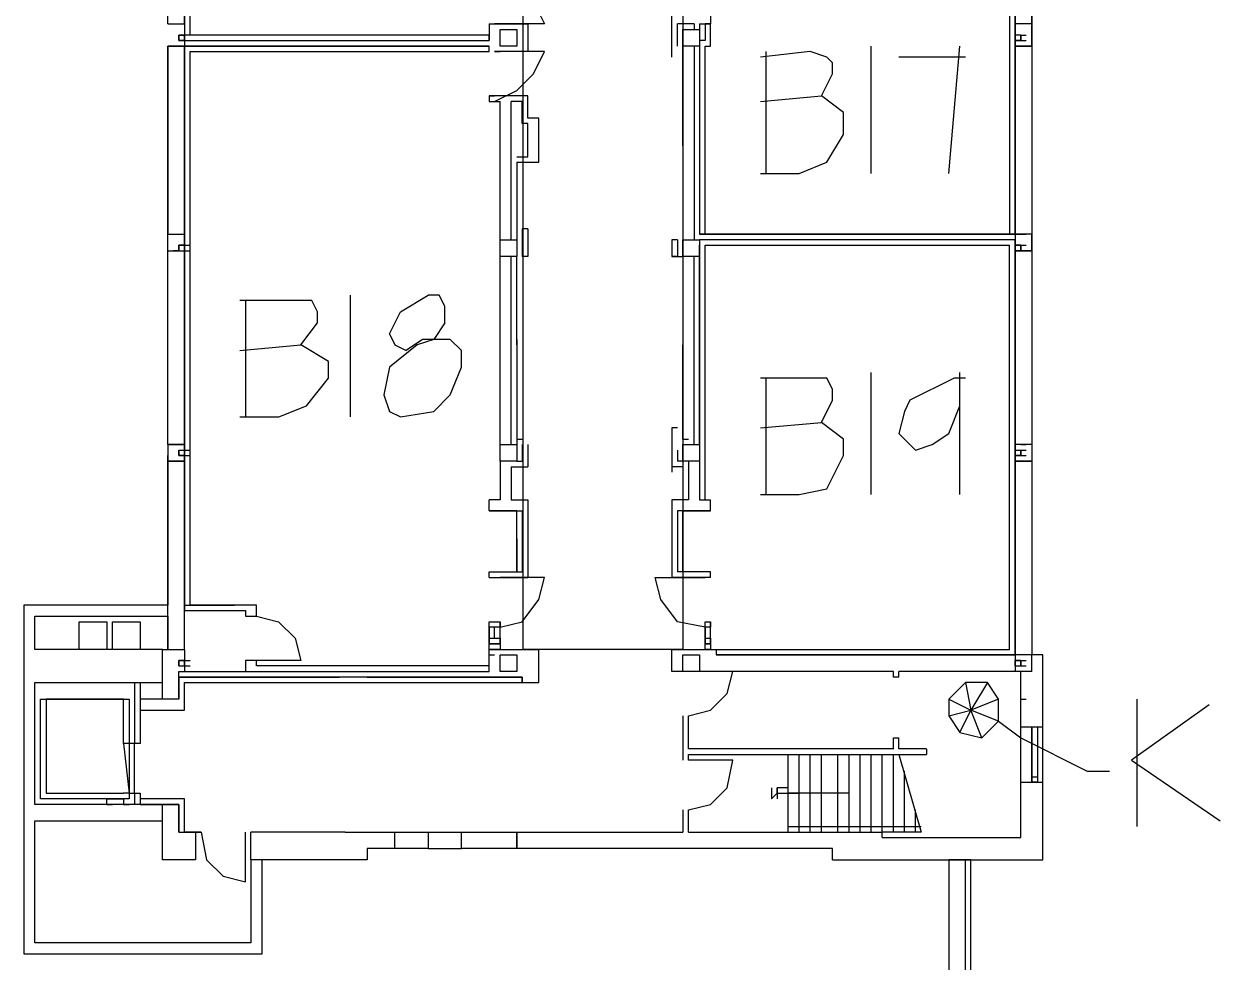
# Model space of a CAD drawing. Extents: x 0 to 97.8, y 0 to 68.3.
# Drawn here: x 78.77 to 92.49, y 23.5 to 34.26 of the extents above; entities that cross this region are included whole.
import ezdxf

# ---------------------------------------------------------------- set-up
doc = ezdxf.new("R2010")
doc.units = 0

msp = doc.modelspace()

# ---------------------------------------------------------------- linework, layer by layer
at = {"layer": 'Layer 1'}
for p, q in [((90.138375, 42.132383), (90.138375, 27.019376)), ((90.328689, 42.132436), (90.328689, 27.019455)), ((80.613387, 40.481359), (80.613387, 34.06784)), ((80.676622, 34.131367), (80.676622, 40.417832)), ((84.497253, 27.083034), (84.497253, 40.417753)), ((86.328168, 40.417753), (86.328168, 27.083034)), ((80.422702, 34.258446), (80.422702, 36.417179)), ((80.613466, 34.258446), (80.613466, 36.417179)), ((90.328795, 34.004499), (90.328795, 36.417205)), ((90.074822, 36.226785), (90.074822, 31.84529)), ((90.138322, 31.84529), (90.138322, 36.290285)), ((86.201327, 33.877367), (86.201327, 35.464865)), ((84.614014, 34.512419), (84.740749, 34.258419)), ((86.645826, 34.38534), (86.645826, 34.25834)), ((80.422702, 34.258472), (80.422702, 34.258472)), ((80.422702, 34.258472), (80.422702, 34.258472)), ((80.422702, 34.258472), (80.613466, 34.258472)), ((80.486254, 34.258499), (80.549754, 34.258499)), ((80.613466, 34.258393), (80.613466, 34.004393)), ((84.105644, 34.258393), (84.105644, 34.067629)), ((84.10567, 34.258472), (84.550435, 34.258472)), ((84.10567, 34.258472), (84.550435, 34.258472)), ((84.740749, 34.258419), (84.16925, 34.258419)), ((84.232935, 34.194999), (84.423435, 34.194999)), ((84.232935, 34.004499), (84.232935, 34.194999)), ((84.423435, 34.194999), (84.423435, 34.004499)), ((84.550355, 34.258472), (84.550355, 33.940973)), ((86.455406, 34.258446), (86.264641, 34.258446)), ((86.264721, 34.00442), (86.264721, 34.258419)), ((86.328168, 34.194999), (86.518667, 34.194999)), ((86.328168, 34.004499), (86.328168, 34.194999)), ((86.455459, 34.258446), (86.455459, 34.194919)), ((86.518667, 34.194999), (86.518667, 34.004499)), ((86.518694, 34.258472), (86.518694, 31.845449)), ((86.518826, 34.258366), (86.645826, 34.258366)), ((86.645826, 34.258472), (86.582326, 34.258472)), ((86.582326, 34.258472), (86.582326, 34.067708)), ((86.645826, 34.004499), (86.645826, 34.258499)), ((90.328795, 34.258499), (90.138295, 34.258499)), ((90.138454, 34.004499), (90.138454, 34.258499)), ((90.328795, 34.004499), (90.328795, 34.258499)), ((80.549834, 34.131367), (80.613334, 34.131367)), ((80.549834, 34.131367), (80.613334, 34.131367)), ((80.549834, 34.067787), (80.549834, 34.131287)), ((80.549834, 34.131287), (80.549834, 34.067787)), ((80.549834, 34.067787), (80.549834, 34.131287)), ((80.549834, 34.06784), (80.613334, 34.06784)), ((80.549834, 34.067787), (80.613334, 34.067787)), ((80.613334, 34.067787), (80.549834, 34.067787)), ((80.549834, 34.067787), (80.549834, 34.067787)), ((80.549834, 34.067787), (80.613334, 34.067787)), ((80.549834, 34.067787), (80.613334, 34.067787)), ((80.549887, 34.131287), (80.613387, 34.131287)), ((80.613387, 34.067787), (80.549887, 34.067787)), ((80.613334, 34.067787), (80.613334, 34.131287)), ((80.613334, 34.131287), (80.613334, 34.067787)), ((80.613334, 34.06784), (80.676569, 34.06784)), ((80.613387, 34.131367), (80.613387, 34.06784)), ((80.613387, 34.131367), (80.676622, 34.131367)), ((80.613387, 34.067787), (80.676622, 34.067787)), ((80.613387, 34.067787), (84.105618, 34.067787)), ((80.613413, 34.067708), (84.105644, 34.067708)), ((84.105618, 34.131287), (80.676622, 34.131287)), ((84.105618, 34.067787), (84.105618, 34.131287)), ((86.582273, 34.067787), (86.518773, 34.067787)), ((86.518826, 34.067787), (86.518826, 31.84529)), ((90.138375, 34.131367), (90.138375, 34.06784)), ((90.138375, 34.131367), (90.20161, 34.131367)), ((90.138375, 34.06784), (90.20161, 34.06784)), ((90.138375, 34.067787), (90.20161, 34.067787)), ((90.138375, 34.067787), (90.20161, 34.067787)), ((90.138375, 34.067787), (90.20161, 34.067787)), ((90.138454, 34.067787), (90.138454, 34.131287)), ((90.138454, 34.131287), (90.138454, 34.067787)), ((90.201689, 34.067787), (90.138454, 34.067787)), ((90.138454, 34.067787), (90.201689, 34.067787)), ((90.138454, 34.067787), (90.201689, 34.067787)), ((90.20161, 34.131287), (90.26511, 34.131287)), ((90.20161, 34.131287), (90.26511, 34.131287)), ((90.20161, 34.067787), (90.26511, 34.067787)), ((90.201689, 34.067787), (90.201689, 34.131287)), ((90.201689, 34.131287), (90.201689, 34.067787)), ((90.201689, 34.131287), (90.265189, 34.131287)), ((90.201689, 34.067787), (90.201689, 34.131287)), ((90.201689, 34.067787), (90.201689, 34.067787)), ((90.201689, 34.067787), (90.265189, 34.067787)), ((90.201689, 34.067787), (90.265189, 34.067787)), ((90.201689, 34.067787), (90.265189, 34.067787)), ((80.613387, 34.00442), (80.422622, 34.00442)), ((80.422702, 34.004499), (80.422702, 31.845502)), ((80.422702, 34.004473), (80.613466, 34.004473)), ((80.422702, 31.845449), (80.422702, 34.004446)), ((80.549754, 34.004499), (80.486254, 34.004499)), ((80.613387, 34.004499), (80.676622, 34.004499)), ((80.613387, 31.845449), (80.613387, 34.00442)), ((80.613413, 34.004473), (84.105644, 34.004473)), ((80.613466, 31.845449), (80.613466, 34.004446)), ((84.105697, 34.00442), (80.613466, 34.00442)), ((80.613466, 34.00442), (80.613466, 31.845422)), ((80.676622, 31.845449), (80.676622, 33.940946)), ((80.676701, 33.94092), (84.105697, 33.94092)), ((84.105644, 33.94092), (84.105644, 34.00442)), ((84.105697, 33.94092), (84.105697, 34.00442)), ((84.169144, 33.94092), (84.232908, 33.94092)), ((84.740749, 33.940893), (84.16925, 33.940893)), ((84.550355, 33.940973), (84.169356, 33.940973)), ((84.423435, 34.004499), (84.232935, 34.004499)), ((84.614014, 33.686894), (84.740749, 33.940893)), ((86.518667, 34.004499), (86.328168, 34.004499)), ((86.328326, 32.861289), (86.328326, 34.004552)), ((86.328326, 32.861368), (86.328326, 34.00434)), ((86.455459, 34.004446), (86.455459, 31.781949)), ((86.582273, 34.004552), (86.645773, 34.004552)), ((86.582326, 31.84529), (86.582326, 34.004552)), ((87.788878, 33.940867), (87.217378, 33.877367)), ((87.280666, 33.940893), (87.280666, 32.543895)), ((87.979377, 33.877367), (87.788878, 33.940867)), ((88.48743, 32.543895), (88.48743, 34.004393)), ((89.376428, 32.543895), (89.503164, 34.004393)), ((90.328795, 34.004499), (90.138295, 34.004499)), ((90.138427, 34.004526), (90.328927, 34.004526)), ((90.138427, 31.845528), (90.138427, 34.004526)), ((90.138454, 34.004446), (90.138454, 31.845449)), ((90.26511, 34.004526), (90.20161, 34.004526)), ((90.328689, 34.004446), (90.328689, 31.845449)), ((90.328927, 34.004526), (90.328927, 31.845528)), ((88.042877, 33.813867), (87.979377, 33.877367)), ((88.042877, 33.686841), (88.042877, 33.813867)), ((89.566928, 33.877393), (88.804929, 33.877393)), ((84.423249, 33.496394), (84.614014, 33.686894)), ((87.915877, 33.432868), (88.042877, 33.686841)), ((84.16925, 33.369394), (84.423249, 33.496394)), ((84.550408, 33.43292), (84.105644, 33.43292)), ((84.10567, 33.432947), (84.10567, 33.36942)), ((84.10567, 33.432947), (84.16917, 33.432947)), ((84.10567, 33.36942), (84.23267, 33.36942)), ((84.16925, 33.432947), (84.10575, 33.432947)), ((84.232697, 31.781975), (84.232697, 33.369473)), ((84.486908, 33.36942), (84.359908, 33.36942)), ((84.359961, 31.781922), (84.359961, 33.36942)), ((84.486829, 33.115447), (84.486829, 33.369447)), ((84.550408, 33.178921), (84.550408, 33.43292)), ((87.217431, 33.369394), (87.915666, 33.432894)), ((88.169877, 33.242341), (87.915877, 33.432868)), ((88.169877, 32.988368), (88.169877, 33.242341)), ((84.550223, 33.115474), (84.486723, 33.115474)), ((84.677223, 33.178974), (84.550223, 33.178974)), ((84.550223, 32.73421), (84.550223, 33.115474)), ((84.677223, 32.670974), (84.677223, 33.178974)), ((86.328194, 32.924921), (86.328194, 31.781922)), ((86.328274, 32.924921), (86.328274, 31.781922)), ((87.979377, 32.670868), (88.169877, 32.988368)), ((84.423197, 32.670974), (84.423197, 31.781975)), ((84.423223, 32.73421), (84.550223, 32.73421)), ((84.423223, 32.670974), (84.677223, 32.670974)), ((87.661878, 32.543869), (87.979377, 32.670868)), ((87.217378, 32.543869), (87.661878, 32.543869)), ((80.422702, 31.845502), (80.613466, 31.845502)), ((80.422702, 31.654764), (80.422702, 31.845502)), ((80.422702, 31.845475), (80.613466, 31.845475)), ((80.486254, 31.845502), (80.549754, 31.845502)), ((80.613387, 31.654764), (80.613387, 31.845502)), ((80.613387, 31.845449), (80.613387, 31.654685)), ((80.676701, 29.432425), (80.676701, 31.845422)), ((84.550355, 31.909002), (84.486855, 31.909002)), ((84.486882, 31.908896), (84.486882, 31.591396)), ((84.550355, 31.908975), (84.550355, 31.591476)), ((90.138348, 31.845502), (86.518588, 31.845502)), ((86.518615, 31.84537), (90.138375, 31.84537)), ((90.074875, 31.84537), (86.582379, 31.84537)), ((90.328795, 31.845502), (90.138295, 31.845502)), ((90.138295, 31.845422), (90.138295, 31.654658)), ((90.138375, 31.845449), (90.20161, 31.845449)), ((90.328927, 31.845528), (90.138427, 31.845528)), ((90.201742, 31.845502), (90.265242, 31.845502)), ((90.328795, 31.654764), (90.328795, 31.845502)), ((80.549834, 31.71829), (80.613334, 31.71829)), ((80.549834, 31.71829), (80.549834, 31.65479)), ((80.549834, 31.654764), (80.549834, 31.718264)), ((80.549834, 31.718264), (80.613334, 31.718264)), ((80.613334, 31.718264), (80.549834, 31.718264)), ((80.549834, 31.718264), (80.549834, 31.654764)), ((80.549887, 31.718317), (80.613387, 31.718317)), ((80.549887, 31.718264), (80.613387, 31.718264)), ((80.613334, 31.718264), (80.613334, 31.654764)), ((80.613334, 31.654764), (80.613334, 31.718264)), ((80.613387, 31.718317), (80.676622, 31.718317)), ((80.613387, 31.71829), (80.613387, 31.65479)), ((80.613387, 31.71829), (80.676622, 31.71829)), ((84.232935, 31.782002), (84.423435, 31.782002)), ((84.232935, 31.591502), (84.232935, 31.782002)), ((84.423435, 31.782002), (84.423435, 31.591502)), ((86.264853, 31.782002), (86.201353, 31.782002)), ((86.264588, 31.781896), (86.201353, 31.781896)), ((86.201485, 31.781896), (86.201485, 31.591396)), ((86.264721, 31.781896), (86.264721, 31.591396)), ((86.328168, 31.782002), (86.518667, 31.782002)), ((86.328168, 31.591502), (86.328168, 31.782002)), ((90.138348, 31.782002), (86.518588, 31.782002)), ((90.138375, 31.781896), (86.518615, 31.781896)), ((86.518615, 31.781896), (86.518615, 28.7974)), ((86.518667, 31.782002), (86.518667, 31.591502)), ((86.51872, 29.432373), (86.51872, 31.71837)), ((86.582379, 31.71837), (90.074875, 31.71837)), ((86.582379, 28.7974), (86.582379, 31.71837)), ((90.074901, 27.082955), (90.074901, 31.718423)), ((90.138375, 27.019402), (90.138375, 31.781896)), ((90.138375, 31.71829), (90.138375, 31.65479)), ((90.138375, 31.71829), (90.20161, 31.71829)), ((90.201689, 31.718317), (90.138454, 31.718317)), ((90.201689, 31.718264), (90.138454, 31.718264)), ((90.138454, 31.718264), (90.138454, 31.654764)), ((90.138454, 31.654764), (90.138454, 31.718264)), ((90.138454, 31.718264), (90.201689, 31.718264)), ((90.20161, 31.718264), (90.26511, 31.718264)), ((90.201689, 31.718317), (90.265189, 31.718317)), ((90.201689, 31.71829), (90.265189, 31.71829)), ((90.201689, 31.71829), (90.201689, 31.65479)), ((90.201689, 31.654764), (90.201689, 31.718264)), ((90.201689, 31.718264), (90.201689, 31.654764)), ((80.422675, 31.654764), (80.613439, 31.654764)), ((80.422675, 29.432531), (80.422675, 31.654764)), ((80.422702, 31.654711), (80.613466, 31.654711)), ((80.422702, 29.432452), (80.422702, 31.654685)), ((80.549754, 31.654764), (80.486254, 31.654764)), ((80.549834, 31.654764), (80.549834, 31.654764)), ((80.549834, 31.654764), (80.613334, 31.654764)), ((80.613387, 31.65479), (80.676622, 31.65479)), ((80.613387, 31.65479), (80.676622, 31.65479)), ((80.613387, 31.654764), (80.676622, 31.654764)), ((80.613387, 31.654764), (80.676622, 31.654764)), ((80.613387, 31.654737), (80.613387, 29.432505)), ((80.613439, 31.654764), (80.613439, 29.432531)), ((80.613466, 29.432452), (80.613466, 31.654685)), ((84.232882, 29.432399), (84.232882, 31.654632)), ((84.423435, 31.591502), (84.232935, 31.591502)), ((84.359882, 29.432399), (84.359882, 31.591396)), ((84.423276, 30.575424), (84.423276, 31.591423)), ((84.550355, 31.591476), (84.486855, 31.591476)), ((86.264853, 31.591502), (86.201353, 31.591502)), ((86.201406, 31.591449), (86.328141, 31.591449)), ((86.201406, 31.591449), (86.328141, 31.591449)), ((86.328141, 31.591449), (86.328141, 30.511924)), ((86.328141, 31.591449), (86.328141, 30.511924)), ((86.518667, 31.591502), (86.328168, 31.591502)), ((86.455485, 29.432399), (86.455485, 31.591396)), ((90.328795, 31.654737), (90.138295, 31.654737)), ((90.138375, 31.654764), (90.20161, 31.654764)), ((90.138375, 31.654764), (90.20161, 31.654764)), ((90.138427, 31.654764), (90.328927, 31.654764)), ((90.138427, 29.432531), (90.138427, 31.654764)), ((90.138454, 31.65479), (90.201689, 31.65479)), ((90.138454, 31.65479), (90.201689, 31.65479)), ((90.138454, 31.654685), (90.138454, 29.432452)), ((90.201689, 31.654764), (90.201689, 31.654764)), ((90.201689, 31.654764), (90.265189, 31.654764)), ((90.265242, 31.654737), (90.201742, 31.654737)), ((90.328689, 31.654685), (90.328689, 29.432452)), ((90.328927, 31.654764), (90.328927, 29.432531)), ((84.423117, 30.575398), (84.423117, 31.527896)), ((82.518305, 29.749978), (82.518305, 31.146712)), ((83.089592, 30.956344), (83.407357, 31.14687)), ((83.534462, 31.146738), (83.407198, 31.146738)), ((83.597698, 31.020003), (83.534462, 31.146738)), ((82.073726, 31.08345), (81.248227, 31.08345)), ((81.311806, 31.083476), (81.311806, 29.749978)), ((82.137226, 30.95645), (82.073726, 31.08345)), ((83.597698, 30.829503), (83.597698, 31.020003)), ((82.137226, 30.82945), (82.137226, 30.95645)), ((82.962857, 30.702371), (83.089592, 30.956344)), ((81.946991, 30.57545), (82.137226, 30.82945)), ((83.597698, 30.829503), (83.470962, 30.638739)), ((82.962857, 30.702371), (83.026357, 30.575636)), ((83.343724, 30.638686), (83.153225, 30.511951)), ((83.470962, 30.638739), (83.280463, 30.575503)), ((83.661224, 30.638686), (83.343724, 30.638686)), ((83.788488, 30.511951), (83.661224, 30.638686)), ((84.42317, 30.638924), (84.42317, 29.495925)), ((84.423223, 30.638818), (84.423223, 29.432293)), ((81.248306, 30.511977), (81.946806, 30.575477)), ((82.264226, 30.384686), (81.946991, 30.57545)), ((83.280463, 30.575503), (82.962963, 30.321477)), ((83.026357, 30.575636), (83.153357, 30.511845)), ((83.788488, 30.321451), (83.788488, 30.511951)), ((86.328274, 29.495978), (86.328274, 30.57545)), ((86.328353, 30.575503), (86.328353, 29.496005)), ((82.264226, 30.194451), (82.264226, 30.384686)), ((82.962963, 30.321477), (82.899198, 30.003978)), ((83.661224, 30.003951), (83.788488, 30.321451)), ((82.010226, 29.876687), (82.264226, 30.194451)), ((87.979377, 30.194372), (87.217378, 30.194372)), ((87.280666, 30.194398), (87.280666, 28.8609)), ((88.042877, 30.067372), (87.979377, 30.194372)), ((88.48743, 28.8609), (88.48743, 30.257898)), ((89.439849, 30.194398), (88.93185, 29.940398)), ((89.566849, 30.194398), (89.439849, 30.194398)), ((89.503164, 28.8609), (89.503164, 30.257898)), ((88.042877, 29.940372), (88.042877, 30.067372)), ((82.899198, 30.003978), (82.962963, 29.81324)), ((83.470724, 29.813187), (83.661224, 30.003951)), ((87.915877, 29.686372), (88.042877, 29.940372)), ((88.93185, 29.940398), (88.868085, 29.813399)), ((81.692991, 29.749978), (82.010226, 29.876687)), ((82.962963, 29.81324), (83.089698, 29.750004)), ((83.089725, 29.749978), (83.470724, 29.813187)), ((88.868085, 29.813399), (88.80485, 29.559399)), ((89.376349, 29.559399), (89.503349, 29.876898)), ((81.248227, 29.749978), (81.692991, 29.749978)), ((87.217431, 29.622899), (87.915666, 29.686399)), ((88.169877, 29.495872), (87.915877, 29.686372)), ((84.42317, 29.495925), (84.48667, 29.495925)), ((86.2648, 29.622952), (86.2013, 29.622952)), ((86.201353, 29.62274), (86.201353, 29.115005)), ((86.328353, 29.496005), (86.391853, 29.496005)), ((88.169877, 29.305373), (88.169877, 29.495872)), ((88.80485, 29.559399), (88.99535, 29.368873)), ((89.185849, 29.432399), (89.376349, 29.559399)), ((80.422622, 29.432399), (80.422622, 29.241899)), ((80.613439, 29.432531), (80.422675, 29.432531)), ((80.422702, 29.432425), (80.422702, 29.241899)), ((80.422702, 29.432399), (80.613466, 29.432399)), ((80.486254, 29.432531), (80.549754, 29.432531)), ((80.549834, 29.368873), (80.613334, 29.368873)), ((80.549834, 29.368873), (80.613334, 29.368873)), ((80.549834, 29.305293), (80.549834, 29.368793)), ((80.549834, 29.368793), (80.549834, 29.305293)), ((80.549834, 29.305293), (80.549834, 29.368793)), ((80.549887, 29.368793), (80.613387, 29.368793)), ((80.613334, 29.305293), (80.613334, 29.368793)), ((80.613334, 29.368793), (80.613334, 29.305293)), ((80.613387, 29.432505), (80.613387, 29.242005)), ((80.613387, 29.241899), (80.613387, 29.432399)), ((80.613387, 29.432399), (80.613387, 29.241899)), ((80.613387, 29.368873), (80.613387, 29.305346)), ((80.613387, 29.368873), (80.676622, 29.368873)), ((80.676622, 29.242005), (80.676622, 29.432505)), ((84.232935, 29.432505), (84.423435, 29.432505)), ((84.232935, 29.242005), (84.232935, 29.432505)), ((84.423435, 29.432505), (84.423435, 29.242005)), ((84.486882, 29.432399), (84.486882, 29.241899)), ((84.550355, 29.432425), (84.550355, 29.178426)), ((86.264721, 29.368899), (86.264721, 29.242164)), ((86.328168, 29.432505), (86.518667, 29.432505)), ((86.328168, 29.242005), (86.328168, 29.432505)), ((86.518667, 29.432505), (86.518667, 29.242005)), ((88.99535, 29.368873), (89.185849, 29.432399)), ((90.328795, 29.432425), (90.138295, 29.432425)), ((90.138295, 29.432425), (90.138295, 29.241926)), ((90.138375, 29.368873), (90.138375, 29.305346)), ((90.138375, 29.368873), (90.20161, 29.368873)), ((90.328927, 29.432531), (90.138427, 29.432531)), ((90.138454, 29.305293), (90.138454, 29.368793)), ((90.138454, 29.368793), (90.138454, 29.305293)), ((90.20161, 29.368793), (90.26511, 29.368793)), ((90.20161, 29.368793), (90.26511, 29.368793)), ((90.201689, 29.305293), (90.201689, 29.368793)), ((90.201689, 29.368793), (90.201689, 29.305293)), ((90.201689, 29.368793), (90.265189, 29.368793)), ((90.201689, 29.305293), (90.201689, 29.368793)), ((90.201742, 29.432505), (90.265242, 29.432505)), ((80.613387, 29.241926), (80.422622, 29.241926)), ((80.422622, 29.241926), (80.422622, 27.590928)), ((80.422702, 27.082955), (80.422702, 29.305187)), ((80.422702, 29.241899), (80.613466, 29.241899)), ((80.549754, 29.242032), (80.486254, 29.242032)), ((80.549834, 29.305346), (80.613334, 29.305346)), ((80.549834, 29.305293), (80.613334, 29.305293)), ((80.613334, 29.305293), (80.549834, 29.305293)), ((80.549834, 29.305293), (80.549834, 29.305293)), ((80.549834, 29.305293), (80.613334, 29.305293)), ((80.549834, 29.305293), (80.613334, 29.305293)), ((80.613387, 29.305293), (80.549887, 29.305293)), ((80.613334, 29.305346), (80.676569, 29.305346)), ((80.613387, 29.305293), (80.676622, 29.305293)), ((80.613387, 29.242005), (80.613387, 27.591007)), ((80.613387, 27.590928), (80.613387, 29.241926)), ((80.613466, 27.082955), (80.613466, 29.241952)), ((80.676622, 27.591007), (80.676622, 29.242005)), ((84.423435, 29.242005), (84.232935, 29.242005)), ((84.232935, 29.241926), (84.232935, 28.797426)), ((84.423117, 29.241899), (84.486882, 29.241899)), ((86.328221, 29.242137), (86.264721, 29.242137)), ((86.518667, 29.242005), (86.328168, 29.242005)), ((86.391853, 29.242032), (86.391853, 28.797268)), ((86.518588, 29.242032), (86.518588, 28.797268)), ((87.979377, 28.924373), (88.169877, 29.305373)), ((90.328795, 29.241926), (90.138295, 29.241926)), ((90.138375, 29.305346), (90.20161, 29.305346)), ((90.138375, 29.305293), (90.20161, 29.305293)), ((90.138375, 29.305293), (90.20161, 29.305293)), ((90.138375, 29.305293), (90.20161, 29.305293)), ((90.138427, 29.241767), (90.328927, 29.241767)), ((90.138427, 27.01927), (90.138427, 29.241767)), ((90.201689, 29.305293), (90.138454, 29.305293)), ((90.138454, 29.305293), (90.201689, 29.305293)), ((90.138454, 29.305293), (90.201689, 29.305293)), ((90.138454, 29.241952), (90.138454, 27.019455)), ((90.20161, 29.305293), (90.26511, 29.305293)), ((90.201689, 29.305293), (90.201689, 29.305293)), ((90.201689, 29.305293), (90.265189, 29.305293)), ((90.201689, 29.305293), (90.265189, 29.305293)), ((90.201689, 29.305293), (90.265189, 29.305293)), ((90.265242, 29.242005), (90.201742, 29.242005)), ((90.328795, 29.242005), (90.328795, 29.242005)), ((90.328795, 29.242005), (90.328795, 29.242005)), ((90.328927, 29.241767), (90.328927, 27.01927)), ((84.359882, 29.178399), (84.550382, 29.178399)), ((84.359935, 29.178426), (84.359935, 28.797426)), ((86.328353, 29.178505), (86.201353, 29.178505)), ((86.328353, 29.115005), (86.328353, 28.797241)), ((87.217378, 28.860873), (87.661878, 28.860873)), ((87.661878, 28.860873), (87.979377, 28.924373)), ((84.232935, 28.797426), (84.10567, 28.797426)), ((84.10567, 28.670426), (84.10567, 28.797426)), ((84.42317, 28.670532), (84.10567, 28.670532)), ((84.10567, 28.670426), (84.48667, 28.670426)), ((84.423223, 28.670374), (84.105723, 28.670374)), ((84.232803, 28.79732), (84.232803, 28.79732)), ((84.232803, 28.79732), (84.232803, 28.79732)), ((84.359935, 28.797426), (84.550435, 28.797426)), ((84.42317, 27.971769), (84.42317, 28.670532)), ((84.423223, 28.3529), (84.423223, 28.670374)), ((84.48667, 28.670426), (84.48667, 27.971663)), ((84.550435, 28.797426), (84.550435, 27.908427)), ((86.201353, 28.797241), (86.201353, 27.908507)), ((86.391853, 28.797241), (86.201353, 28.797241)), ((86.645853, 28.670506), (86.264853, 28.670506)), ((86.264853, 28.670506), (86.264853, 27.971742)), ((86.328274, 28.3529), (86.328274, 28.670374)), ((86.328274, 28.670374), (86.645773, 28.670374)), ((86.328326, 27.971769), (86.328326, 28.670532)), ((86.328326, 28.670532), (86.645826, 28.670532)), ((86.518588, 28.797241), (86.645853, 28.797241)), ((86.518615, 28.7974), (86.582379, 28.7974)), ((86.645853, 28.670506), (86.645853, 28.797241)), ((84.423117, 28.3529), (84.423117, 27.971901)), ((86.328221, 28.352874), (86.328221, 27.971874)), ((84.105591, 27.971636), (84.486855, 27.971636)), ((84.10567, 27.971769), (84.42317, 27.971769)), ((84.10567, 27.908427), (84.10567, 27.971663)), ((84.10567, 27.908427), (84.550435, 27.908427)), ((84.740802, 27.908454), (84.232803, 27.908454)), ((84.677302, 27.654428), (84.740802, 27.908454)), ((86.074274, 27.654428), (86.010774, 27.908454)), ((86.010774, 27.908454), (86.582273, 27.908454)), ((86.645853, 27.908507), (86.201353, 27.908507)), ((86.645853, 27.971742), (86.264853, 27.971742)), ((86.645826, 27.971769), (86.328326, 27.971769)), ((86.645853, 27.908507), (86.645853, 27.971742)), ((80.422649, 27.591034), (78.771915, 27.591034)), ((78.771995, 27.590875), (78.771995, 26.701876)), ((80.613387, 27.591007), (80.613387, 27.527243)), ((80.613387, 27.590928), (81.184886, 27.590928)), ((80.613466, 27.083087), (80.613466, 27.590822)), ((81.438886, 27.590928), (80.676622, 27.590928)), ((81.438806, 27.463849), (81.438806, 27.590875)), ((84.486802, 27.400454), (84.677302, 27.654428)), ((86.264774, 27.400454), (86.074274, 27.654428)), ((78.898651, 27.463769), (80.422649, 27.463769)), ((78.89873, 27.082876), (78.89873, 27.463875)), ((80.422702, 27.463822), (80.422702, 27.083087)), ((80.613387, 27.527401), (81.311886, 27.527401)), ((81.311806, 27.527375), (81.311806, 27.463849)), ((81.311806, 27.463849), (81.438806, 27.463849)), ((81.438912, 27.463822), (81.692912, 27.400587)), ((79.406676, 27.400534), (79.724176, 27.400534)), ((79.406676, 27.083034), (79.406676, 27.400534)), ((79.724176, 27.400534), (79.724176, 27.083034)), ((79.787941, 27.400534), (80.10544, 27.400534)), ((79.787941, 27.083034), (79.787941, 27.400534)), ((80.10544, 27.400534), (80.10544, 27.083034)), ((81.692912, 27.400587), (81.883411, 27.209822)), ((84.10567, 27.400534), (84.23267, 27.400534)), ((84.10567, 27.337034), (84.10567, 27.400534)), ((84.10567, 27.146481), (84.10567, 27.400481)), ((84.23267, 27.337034), (84.10567, 27.337034)), ((84.232803, 27.336955), (84.105803, 27.336955)), ((84.105803, 27.336955), (84.105803, 27.146455)), ((84.16925, 27.209822), (84.16925, 27.336796)), ((84.23267, 27.400534), (84.23267, 27.337034)), ((84.23267, 27.146481), (84.23267, 27.400481)), ((84.232803, 27.336955), (84.486802, 27.400454)), ((84.232803, 27.146481), (84.232803, 27.336981)), ((86.582273, 27.336955), (86.264774, 27.400454)), ((86.582167, 27.400534), (86.645667, 27.400534)), ((86.582167, 27.337034), (86.582167, 27.400534)), ((86.582167, 27.400534), (86.582167, 27.400534)), ((86.582167, 27.337034), (86.582167, 27.20977)), ((86.645667, 27.337034), (86.582167, 27.337034)), ((86.582326, 27.146481), (86.582326, 27.400481)), ((86.645826, 27.336981), (86.582326, 27.336981)), ((86.582326, 27.336981), (86.582326, 27.146481)), ((86.645667, 27.400534), (86.645667, 27.337034)), ((86.645826, 27.146481), (86.645826, 27.400481)), ((86.645826, 27.146481), (86.645826, 27.336981)), ((81.883411, 27.209822), (81.946911, 26.955796)), ((84.10567, 27.20977), (84.23267, 27.20977)), ((84.10567, 27.146534), (84.10567, 27.20977)), ((84.23267, 27.20977), (84.23267, 27.146534)), ((86.582167, 27.20977), (86.645667, 27.20977)), ((86.582167, 27.146534), (86.582167, 27.20977)), ((86.645667, 27.20977), (86.645667, 27.146534)), ((80.359413, 27.082823), (78.898651, 27.082823)), ((79.724176, 27.083034), (79.406676, 27.083034)), ((80.10544, 27.083034), (79.787941, 27.083034)), ((80.359334, 26.511403), (80.359334, 27.082902)), ((80.359413, 26.701823), (80.359413, 27.082823)), ((80.359466, 27.082955), (80.422702, 27.082955)), ((80.422702, 27.083087), (80.613466, 27.083087)), ((80.422702, 27.082955), (80.613466, 27.082955)), ((80.613466, 27.082955), (80.613466, 26.828955)), ((84.10567, 27.146534), (84.23267, 27.146534)), ((84.10567, 27.083034), (84.10567, 27.146534)), ((84.23267, 27.146534), (84.10567, 27.146534)), ((84.23267, 27.083034), (84.10567, 27.083034)), ((84.10567, 26.828955), (84.10567, 27.082928)), ((84.10567, 27.082928), (84.67717, 27.082928)), ((84.23267, 27.146534), (84.23267, 27.083034)), ((86.328168, 27.083034), (84.497253, 27.083034)), ((84.677302, 26.701823), (84.677302, 27.082823)), ((86.201406, 26.828955), (86.201406, 27.082928)), ((86.201406, 27.082928), (86.709405, 27.082928)), ((86.582167, 27.146534), (86.645667, 27.146534)), ((86.582167, 27.083034), (86.582167, 27.146534)), ((86.645667, 27.146534), (86.582167, 27.146534)), ((86.645667, 27.083034), (86.582167, 27.083034)), ((86.645667, 27.146534), (86.645667, 27.083034)), ((86.709352, 27.083008), (86.709352, 27.019508)), ((86.709405, 27.082955), (86.709405, 27.019428)), ((86.709405, 27.082955), (90.074901, 27.082955)), ((80.549834, 26.955796), (80.613334, 26.955796)), ((80.549834, 26.955796), (80.549834, 26.892296)), ((80.549834, 26.89227), (80.549834, 26.95577)), ((80.549834, 26.95577), (80.613334, 26.95577)), ((80.613334, 26.95577), (80.549834, 26.95577)), ((80.549834, 26.95577), (80.549834, 26.89227)), ((80.549834, 26.89227), (80.549834, 26.89227)), ((80.549834, 26.89227), (80.613334, 26.89227)), ((80.549887, 26.955823), (80.613387, 26.955823)), ((80.549887, 26.95577), (80.613387, 26.95577)), ((80.613334, 26.95577), (80.613334, 26.89227)), ((80.613334, 26.89227), (80.613334, 26.95577)), ((80.613387, 26.955823), (80.676622, 26.955823)), ((80.613387, 26.955796), (80.613387, 26.892296)), ((80.613387, 26.955796), (80.676622, 26.955796)), ((80.613387, 26.892296), (80.676622, 26.892296)), ((80.613387, 26.892296), (80.676622, 26.892296)), ((80.613387, 26.89227), (80.676622, 26.89227)), ((80.613387, 26.89227), (80.676622, 26.89227)), ((81.438912, 26.955796), (81.311912, 26.955796)), ((81.311912, 26.955796), (81.311912, 26.829061)), ((84.105803, 26.892164), (81.438806, 26.892164)), ((81.946911, 26.955796), (81.438912, 26.955796)), ((81.438912, 26.89227), (81.438912, 26.95577)), ((84.10567, 27.019402), (84.16917, 27.019402)), ((84.105803, 26.828955), (84.105803, 26.892164)), ((84.232935, 27.019508), (84.423435, 27.019508)), ((84.232935, 26.829008), (84.232935, 27.019508)), ((84.423435, 27.019508), (84.423435, 26.829008)), ((86.328168, 27.019508), (86.518667, 27.019508)), ((86.328168, 26.829008), (86.328168, 27.019508)), ((86.518667, 27.019508), (86.518667, 26.829008)), ((86.709405, 27.019428), (90.138401, 27.019428)), ((90.455662, 27.019402), (86.709432, 27.019402)), ((90.328795, 27.019428), (90.138295, 27.019428)), ((90.138375, 26.955796), (90.138375, 26.892296)), ((90.138375, 26.955796), (90.20161, 26.955796)), ((90.138375, 26.89227), (90.20161, 26.89227)), ((90.138375, 26.89227), (90.20161, 26.89227)), ((90.328927, 27.01927), (90.138427, 27.01927)), ((90.138454, 27.01927), (90.138454, 26.829035)), ((90.201689, 26.955823), (90.138454, 26.955823)), ((90.201689, 26.95577), (90.138454, 26.95577)), ((90.138454, 26.95577), (90.138454, 26.89227)), ((90.138454, 26.89227), (90.138454, 26.95577)), ((90.138454, 26.95577), (90.201689, 26.95577)), ((90.138454, 26.892296), (90.201689, 26.892296)), ((90.138454, 26.892296), (90.201689, 26.892296)), ((90.20161, 26.95577), (90.26511, 26.95577)), ((90.201689, 26.955823), (90.265189, 26.955823)), ((90.201689, 26.955796), (90.265189, 26.955796)), ((90.201689, 26.955796), (90.201689, 26.892296)), ((90.201689, 26.89227), (90.201689, 26.95577)), ((90.201689, 26.95577), (90.201689, 26.89227)), ((90.201689, 26.89227), (90.201689, 26.89227)), ((90.201689, 26.89227), (90.265189, 26.89227)), ((90.328689, 26.829035), (90.328689, 27.01927)), ((90.328795, 26.828955), (90.328795, 27.019428)), ((90.455662, 27.019402), (90.328927, 27.019402)), ((90.455557, 24.669931), (90.455557, 27.019428)), ((80.549754, 26.829035), (80.613519, 26.829035)), ((84.486802, 26.765323), (80.549807, 26.765323)), ((80.549834, 26.828929), (82.581831, 26.828929)), ((80.549834, 26.511403), (80.549834, 26.828902)), ((80.549834, 26.765429), (80.549834, 26.511429)), ((80.549887, 26.765402), (81.121386, 26.765402)), ((81.121492, 26.765482), (81.184992, 26.765482)), ((81.184886, 26.765402), (82.391384, 26.765402)), ((81.311806, 26.828955), (84.105803, 26.828955)), ((82.581752, 26.828929), (84.10575, 26.828929)), ((82.708884, 26.765402), (84.486882, 26.765402)), ((84.423435, 26.829008), (84.232935, 26.829008)), ((84.486802, 26.765402), (84.486802, 26.701876)), ((84.486802, 26.701823), (84.486802, 26.765323)), ((86.709352, 26.829008), (86.201353, 26.829008)), ((86.518667, 26.829008), (86.328168, 26.829008)), ((86.899852, 26.828982), (86.391853, 26.828982)), ((88.741376, 26.828902), (86.709379, 26.828902)), ((86.836352, 26.574982), (86.899852, 26.828982)), ((88.741191, 26.765482), (88.741191, 26.828982)), ((88.804876, 26.765402), (88.741376, 26.765402)), ((90.20161, 26.828902), (88.804876, 26.828902)), ((88.804956, 26.765482), (88.804956, 26.828982)), ((90.328795, 26.828929), (90.138295, 26.828929)), ((90.201689, 24.923878), (90.201689, 26.828876)), ((78.771995, 26.701876), (78.771995, 25.304613)), ((78.89873, 25.304613), (78.89873, 26.701876)), ((78.898783, 26.701823), (80.359546, 26.701823)), ((80.04194, 26.702035), (80.10544, 26.702035)), ((80.04194, 26.003536), (80.04194, 26.702035)), ((80.10544, 26.702035), (80.10544, 26.003536)), ((80.613334, 26.384403), (80.613334, 26.701902)), ((80.613387, 26.701823), (84.486882, 26.701823)), ((84.486802, 26.701823), (84.677302, 26.701823)), ((89.566849, 26.701823), (89.376349, 26.511323)), ((89.820822, 26.701823), (89.566822, 26.701823)), ((89.566822, 26.701823), (89.630322, 26.384323)), ((89.820954, 26.701876), (89.630455, 26.384376)), ((89.94769, 26.511403), (89.820954, 26.701876)), ((78.962442, 26.51127), (79.97844, 26.51127)), ((78.962442, 25.368272), (78.962442, 26.51127)), ((79.914729, 26.511429), (79.025994, 26.511429)), ((79.025994, 26.511429), (79.025994, 25.43193)), ((79.914729, 26.00343), (79.914729, 26.511429)), ((79.97844, 26.51127), (79.97844, 25.368272)), ((80.549834, 26.511403), (80.105334, 26.511403)), ((80.105334, 26.511403), (80.105334, 26.384376)), ((80.549834, 26.511376), (80.359334, 26.511376)), ((86.645853, 26.384191), (86.836352, 26.574982)), ((89.376349, 26.511323), (89.630349, 26.384323)), ((89.376402, 26.511403), (89.376402, 26.320876)), ((89.94769, 26.511403), (89.630455, 26.384138)), ((89.94769, 26.257429), (89.94769, 26.511403)), ((90.201689, 26.511403), (90.265189, 26.511403)), ((91.535188, 25.050746), (91.535188, 26.511509)), ((80.105334, 26.384376), (80.613334, 26.384376)), ((86.391853, 26.320982), (86.645853, 26.384191)), ((89.376402, 26.320876), (89.630402, 26.384376)), ((89.503137, 26.130218), (89.630402, 26.384191)), ((89.757269, 26.067062), (89.630269, 26.384271)), ((89.947769, 26.257509), (89.630534, 26.384244)), ((92.360713, 26.44785), (91.471979, 25.813089)), ((86.328326, 26.320929), (86.328326, 25.81293)), ((86.391826, 25.93993), (86.391826, 26.320929)), ((89.376402, 26.320982), (89.503137, 26.130218)), ((89.757269, 26.067009), (89.947769, 26.257509)), ((89.94769, 26.257429), (90.201689, 26.066903)), ((88.741297, 25.939877), (88.741297, 26.06685)), ((88.741297, 26.06685), (88.804797, 26.06685)), ((88.804956, 25.939983), (88.804956, 26.066983)), ((89.50327, 26.130297), (89.757269, 26.067062)), ((90.201689, 26.193824), (90.455689, 26.193824)), ((90.201689, 26.066903), (90.963953, 25.685904)), ((90.328795, 26.193877), (90.328795, 26.193877)), ((90.328795, 26.193877), (90.328795, 26.193877)), ((90.328795, 25.622324), (90.328795, 26.193797)), ((90.328795, 26.193797), (90.328795, 25.559089)), ((90.392374, 26.193877), (90.392374, 25.559116)), ((79.978176, 26.003536), (79.914676, 26.003536)), ((79.914676, 26.003536), (79.978176, 25.431772)), ((79.978176, 26.003245), (79.978176, 26.003536)), ((80.041676, 26.003245), (79.978176, 26.003245)), ((80.041676, 25.431772), (80.041676, 26.003245)), ((80.10544, 26.003536), (80.04194, 26.003536)), ((88.741376, 25.939903), (86.391879, 25.939903)), ((89.122376, 25.939903), (88.804876, 25.939903)), ((89.122402, 25.939745), (89.122402, 25.876245)), ((86.899852, 25.81293), (86.391853, 25.81293)), ((86.391959, 25.876377), (89.122455, 25.876377)), ((86.391959, 25.813089), (86.391959, 25.876324)), ((86.836352, 25.49543), (86.899852, 25.81293)), ((87.534957, 25.876351), (88.804956, 25.876351)), ((87.534957, 24.987325), (87.534957, 25.876324)), ((87.661692, 24.987352), (87.661692, 25.876351)), ((87.788957, 24.987352), (87.788957, 25.876351)), ((87.915692, 24.987352), (87.915692, 25.876351)), ((88.106192, 24.987352), (88.106192, 25.876351)), ((88.233456, 24.987325), (88.233456, 25.876324)), ((88.360192, 24.987325), (88.360192, 25.876324)), ((88.487456, 24.987325), (88.487456, 25.876324)), ((88.614191, 24.987325), (88.614191, 25.876324)), ((88.741376, 24.987405), (88.741376, 25.876403)), ((88.804876, 25.876324), (89.058876, 24.98759)), ((91.471979, 25.813089), (92.487713, 25.114325)), ((88.868112, 24.987405), (88.868112, 25.685904)), ((90.963953, 25.685904), (91.217953, 25.685904)), ((90.201689, 25.559089), (90.455689, 25.559089)), ((90.328927, 25.622272), (90.392427, 25.622272)), ((90.328927, 25.559036), (90.328927, 25.622272)), ((90.392427, 25.559036), (90.328927, 25.559036)), ((90.392427, 25.622272), (90.392427, 25.559036)), ((79.025994, 25.43193), (79.914729, 25.43193)), ((79.978282, 25.431904), (79.914782, 25.431904)), ((79.978176, 25.431772), (80.041676, 25.431772)), ((79.978176, 25.431772), (79.978176, 25.431772)), ((80.04194, 25.431772), (80.10544, 25.431772)), ((80.04194, 25.304772), (80.04194, 25.431772)), ((80.10544, 25.431772), (80.10544, 25.304772)), ((86.645853, 25.304666), (86.836352, 25.49543)), ((87.344246, 25.495457), (87.344246, 25.368431)), ((87.344246, 25.368431), (87.407746, 25.43193)), ((87.407746, 25.43193), (87.407746, 25.495457)), ((87.534798, 25.495404), (87.407799, 25.495404)), ((87.407799, 25.495404), (87.407799, 25.368378)), ((87.407799, 25.431904), (87.534798, 25.431904)), ((87.534798, 25.431904), (87.534798, 25.495404)), ((88.233324, 25.431904), (87.534825, 25.431904)), ((87.534825, 25.431904), (87.661825, 25.431904)), ((78.771995, 25.304613), (78.771995, 23.590406)), ((80.359546, 25.304825), (78.898783, 25.304825)), ((79.97844, 25.368272), (78.962442, 25.368272)), ((79.724176, 25.368272), (79.914676, 25.368272)), ((79.724176, 25.304772), (79.724176, 25.368272)), ((79.914676, 25.304772), (79.724176, 25.304772)), ((79.724308, 25.304772), (79.787808, 25.304772)), ((79.914676, 25.368272), (79.914676, 25.304772)), ((79.914729, 25.304772), (79.978229, 25.304772)), ((80.10544, 25.304772), (80.04194, 25.304772)), ((80.613387, 25.368272), (80.105387, 25.368272)), ((80.105414, 25.368298), (80.105414, 25.304798)), ((80.105414, 25.304798), (80.549913, 25.304798)), ((80.359334, 24.669931), (80.359334, 25.304666)), ((80.549834, 25.304613), (80.359334, 25.304613)), ((80.359546, 25.114325), (80.359546, 25.304825)), ((80.549887, 25.304772), (80.549887, 24.987537)), ((80.549966, 24.987352), (80.549966, 25.304851)), ((80.613387, 24.987563), (80.613387, 25.368298)), ((86.328194, 25.241351), (86.328194, 24.987352)), ((86.391853, 25.241457), (86.645853, 25.304666)), ((86.391879, 24.987405), (86.391879, 25.241404)), ((88.995376, 24.987405), (88.995376, 25.241404)), ((78.89873, 23.717115), (78.89873, 25.114378)), ((78.898783, 25.114325), (80.359546, 25.114325)), ((80.549834, 24.987484), (80.803833, 24.987484)), ((80.549834, 24.987484), (80.740333, 24.987484)), ((80.803833, 24.987484), (80.613334, 24.987484)), ((80.740333, 24.987484), (80.740333, 24.669958)), ((80.803807, 24.987484), (80.867307, 24.669958)), ((81.311806, 24.987484), (81.311806, 24.987484)), ((81.311806, 24.987484), (81.311806, 24.987484)), ((81.311806, 24.415958), (81.311806, 24.987484)), ((81.375359, 24.669931), (81.375359, 24.987405)), ((81.692885, 24.987405), (81.375386, 24.987405)), ((81.883226, 24.987484), (81.692991, 24.987484)), ((82.454884, 24.987405), (81.883385, 24.987405)), ((82.454884, 24.987405), (83.026384, 24.987405)), ((82.454964, 24.987352), (82.518199, 24.987352)), ((83.026436, 24.987537), (83.407171, 24.987537)), ((83.026436, 24.796773), (83.026436, 24.987537)), ((83.026436, 24.987537), (83.407171, 24.987537)), ((83.026436, 24.796773), (83.026436, 24.987537)), ((83.407171, 24.987537), (83.407171, 24.796773)), ((83.407171, 24.987537), (83.407171, 24.796773)), ((83.407277, 24.987458), (83.788277, 24.987458)), ((83.788383, 24.796905), (83.788383, 24.987405)), ((83.788435, 24.987537), (84.42317, 24.987537)), ((83.788435, 24.796773), (83.788435, 24.987537)), ((84.423117, 24.987405), (86.328379, 24.987405)), ((84.423117, 24.796905), (84.423117, 24.987405)), ((84.42317, 24.987537), (84.42317, 24.796773)), ((86.391879, 24.987405), (88.614112, 24.987405)), ((87.534957, 25.050852), (89.058955, 25.050852)), ((88.614191, 24.923878), (88.614191, 25.050587)), ((89.058955, 24.987325), (88.614191, 24.987325)), ((88.614191, 24.923878), (90.201689, 24.923878)), ((82.708857, 24.796773), (82.708857, 24.670037)), ((83.026384, 24.796905), (82.708884, 24.796905)), ((83.407171, 24.796773), (83.026436, 24.796773)), ((83.407171, 24.796773), (83.026436, 24.796773)), ((83.407277, 24.796693), (83.788277, 24.796693)), ((84.42317, 24.796773), (83.788435, 24.796773)), ((88.042877, 24.796905), (84.423117, 24.796905)), ((88.042957, 24.669879), (88.042957, 24.796878)), ((80.740254, 24.669931), (80.359519, 24.669931)), ((80.867307, 24.669958), (81.057807, 24.479458)), ((82.708857, 24.670037), (81.375359, 24.670037)), ((81.502227, 24.669931), (81.375491, 24.669931)), ((81.375491, 24.669931), (81.375491, 23.717142)), ((81.502227, 23.59038), (81.502227, 24.669879)), ((88.042957, 24.669879), (90.455689, 24.669879)), ((89.566849, 24.669958), (89.376349, 24.669958)), ((89.376349, 24.669958), (89.376349, 18.637492)), ((89.566849, 18.383492), (89.566849, 24.669958)), ((89.566849, 24.669879), (89.630349, 24.669879)), ((89.630402, 24.669958), (89.566902, 24.669958)), ((89.630402, 23.399986), (89.630402, 24.669958)), ((81.057807, 24.479458), (81.311806, 24.415958)), ((81.375386, 23.717142), (78.898889, 23.717142)), ((78.771889, 23.590406), (81.502121, 23.590406))]:
    msp.add_line(p, q, dxfattribs=at)

doc.saveas('drawing.dxf')
